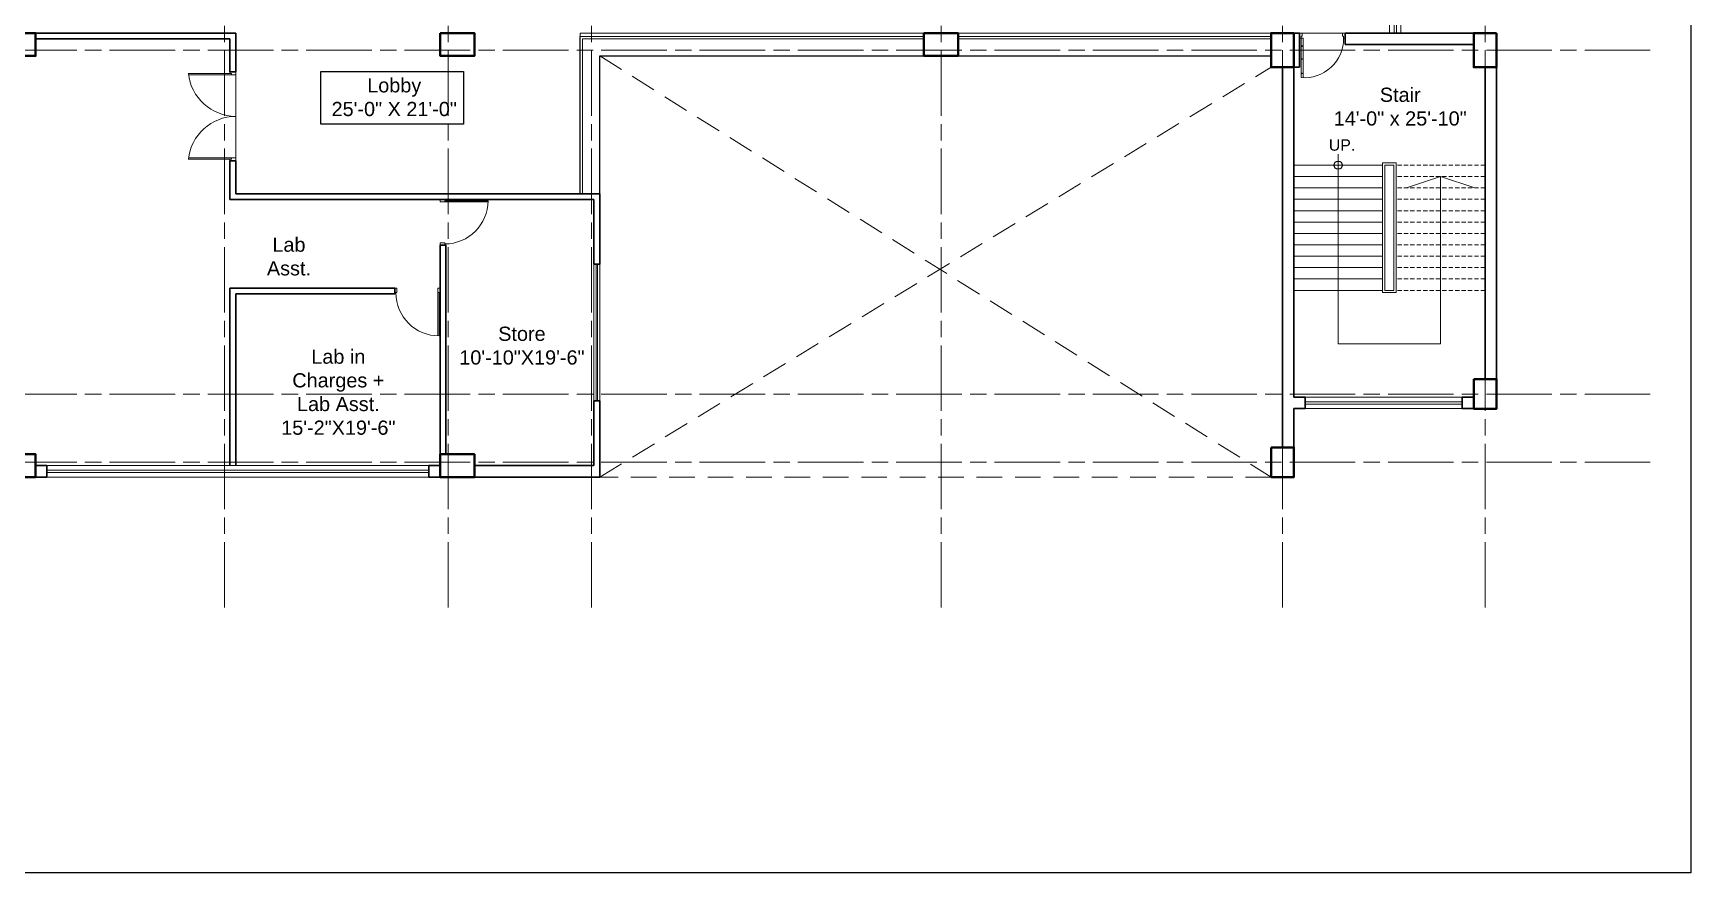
# Model space of a CAD drawing. Header units: inches. Extents: x -12 to 20935469, y -1604 to 24729220.
# Drawn here: x 20888706 to 20890162, y 24707850 to 24708587 of the extents above; entities that cross this region are included whole.
import ezdxf

# ---------------------------------------------------------------- set-up
doc = ezdxf.new("R2010")
doc.units = ezdxf.units.IN
doc.header["$LTSCALE"] = 0.03
doc.header["$MEASUREMENT"] = 0
doc.linetypes.add('ACAD_ISO08W100', pattern=[36, 24, -3, 6, -3])
doc.linetypes.add('DASHED2', pattern=[0.375, 0.25, -0.125])
for name, color, linetype, lineweight in [('column', 1, 'Continuous', 40), ('Door', 7, 'Continuous', 18), ('Dot', 253, 'Continuous', 0), ('Gas', 21, 'Continuous', 5), ('Grid Line', 252, 'Continuous', 18), ('Main Wall', 7, 'Continuous', 30), ('RAIL', 23, 'Continuous', 13), ('STAIR', 46, 'Continuous', 15), ('wind.', 150, 'Continuous', 20)]:
    doc.layers.add(name, color=color, linetype=linetype, lineweight=lineweight)
doc.layers.add('TEXT', color=7, linetype='Continuous')
doc.styles.add('2', font='swisscl.ttf')

# ---------------------------------------------------------------- blocks, each defined once
blk = doc.blocks.new('fff')
at = {"layer": 'Grid Line', "color": 252, "linetype": 'ACAD_ISO08W100', "lineweight": 9, "ltscale": 80, "true_color": 0x939598}
for p, q in [((20831844.3, 24723521.1), (20831844.3, 24724698.8)), ((20832040.8, 24723521.1), (20832040.8, 24724698.8)), ((20832166.8, 24723521.1), (20832166.8, 24724698.8)), ((20832473.8, 24723521.1), (20832473.8, 24724698.8)), ((20832773.8, 24723521.1), (20832773.8, 24724698.8)), ((20832951.8, 24723521.1), (20832951.8, 24724698.8)), ((20833096.9, 24724010.7), (20830726.1, 24724010.7)), ((20833096.9, 24723708.7), (20830726.1, 24723708.7)), ((20833096.9, 24723648.8), (20830726.1, 24723648.8))]:
    blk.add_line(p, q, dxfattribs=at)
blk = doc.blocks.new('Door_45')
at = {"layer": 'Door'}
for p, q in [((1.5, 5), (1.5, 44)), ((1.5, 40), (2.2, 40)), ((2.2, 40), (2.2, 39.5)), ((2.2, 39.5), (2.7, 39.5)), ((2.7, 39.5), (2.7, 40)), ((2.7, 40), (3.5, 40)), ((3.5, 44), (3.5, 5)), ((1.5, 25.8), (2.2, 25.8)), ((2.2, 25.8), (2.2, 25.3)), ((2.2, 25.3), (2.7, 25.3)), ((2.7, 25.8), (3.5, 25.8)), ((2.7, 25.3), (2.7, 25.8)), ((0, 0), (0, 5)), ((0, 5), (1.5, 5)), ((1.5, 12.6), (2.2, 12.6)), ((3.5, 5), (1.5, 5)), ((1.5, 5), (1.5, 3)), ((1.5, 3), (2.5, 3)), ((2.2, 12.6), (2.2, 13.1)), ((2.2, 13.1), (2.7, 13.1)), ((2.5, 3), (2.5, 0)), ((2.7, 13.1), (2.7, 12.6)), ((2.7, 12.6), (3.5, 12.6)), ((42.5, 3), (42.5, 0)), ((43.5, 3), (42.5, 3)), ((45, 5), (43.5, 5)), ((43.5, 5), (43.5, 3)), ((45, 0), (45, 5)), ((2.5, 0), (0, 0)), ((42.5, 0), (45, 0))]:
    blk.add_line(p, q, dxfattribs=at)
blk.add_arc((4.7, 5.3), 38.8, 359.6233, 94.6685, dxfattribs=at)
blk = doc.blocks.new('$D40')
at = {"layer": 'Door'}
for p, q in [((1, 4), (1, 42)), ((2, 0), (2, 42)), ((1, 5), (0, 5)), ((2, 0), (0, 0)), ((2, 4), (1, 4)), ((39, 4), (38, 4)), ((38, 4), (38, 0)), ((40, 0), (38, 0)), ((40, 5), (39, 5)), ((39, 5), (39, 4))]:
    blk.add_line(p, q, dxfattribs=at)
blk.add_arc((1, 4), 38, 0, 90, dxfattribs=at)

msp = doc.modelspace()

# ---------------------------------------------------------------- linework, layer by layer
for p, q in [((20889186.7, 24708446.5), (20889186.7, 24708584.5)), ((20889203.7, 24708446.3), (20889203.7, 24708567.5)), ((20889203.7, 24708567.5), (20889488.6, 24708567.5)), ((20889518.6, 24708567.5), (20889793.6, 24708567.5))]:
    msp.add_line(p, q)
msp.add_lwpolyline([(20888958.7, 24708553.7), (20889084.2, 24708553.7), (20889084.2, 24708507.5), (20888958.7, 24708507.5)], close=True)
msp.add_circle((20889852.5, 24708471.5), 3.61)
at = {"layer": 'column', "lineweight": 40, "ltscale": 20}
for points in [[(20888678.1, 24708587.5), (20888678.1, 24708567.5), (20888708.1, 24708567.5), (20888708.1, 24708587.5)], [(20889063.6, 24708587.5), (20889063.6, 24708567.5), (20889093.6, 24708567.5), (20889093.6, 24708587.5)], [(20889063.6, 24708587.5), (20889063.6, 24708567.5), (20889093.6, 24708567.5), (20889093.6, 24708587.5)], [(20889488.6, 24708587.5), (20889488.6, 24708567.5), (20889518.6, 24708567.5), (20889518.6, 24708587.5)], [(20889813.6, 24708587.5), (20889793.6, 24708587.5), (20889793.6, 24708557.5), (20889813.6, 24708557.5)], [(20889991.6, 24708587.5), (20889971.6, 24708587.5), (20889971.6, 24708557.5), (20889991.6, 24708557.5)], [(20889971.6, 24708283.5), (20889991.6, 24708283.5), (20889991.6, 24708257.5), (20889971.6, 24708257.5)], [(20888678.1, 24708217.5), (20888678.1, 24708197.5), (20888708.1, 24708197.5), (20888708.1, 24708217.5)], [(20889063.6, 24708217.5), (20889063.6, 24708197.5), (20889093.6, 24708197.5), (20889093.6, 24708217.5)], [(20889793.6, 24708223.5), (20889813.6, 24708223.5), (20889813.6, 24708197.5), (20889793.6, 24708197.5)]]:
    msp.add_lwpolyline(points, close=True, dxfattribs=at)
at = {"layer": 'Defpoints'}
msp.add_lwpolyline([(20887723.5, 24709308.2), (20890162.3, 24709308.2), (20890162.3, 24707849.7), (20887723.5, 24707849.7)], close=True, dxfattribs=at)
at = {"layer": 'Door'}
for p, q in [((20888880.2, 24708552.1), (20888842.3, 24708552.1)), ((20888878.9, 24708552.1), (20888878.9, 24708553.4)), ((20888880.2, 24708550.8), (20888880.2, 24708552.1)), ((20888883.9, 24708550.8), (20888883.9, 24708553.4)), ((20888883.9, 24708550.8), (20888842.4, 24708550.8)), ((20888880.2, 24708476.7), (20888842.3, 24708476.7)), ((20888883.9, 24708478), (20888842.4, 24708478)), ((20888878.9, 24708476.7), (20888878.9, 24708475.4)), ((20888880.2, 24708478), (20888880.2, 24708476.7)), ((20888883.9, 24708478), (20888883.9, 24708475.4))]:
    msp.add_line(p, q, dxfattribs=at)
for centre, start, end in [((20888884.4, 24708556.7), 186.2217, 269.4094), ((20888884.4, 24708472.1), 90.5906, 173.7783)]:
    msp.add_arc(centre, 42.3, start, end, dxfattribs=at)
at = {"layer": 'Dot', "color": 0, "linetype": 'DASHED2', "lineweight": 20, "ltscale": 3000}
for p, q in [((20889203.7, 24708567.5), (20889793.6, 24708197.5)), ((20889203.7, 24708197.5), (20889793.6, 24708557.5)), ((20889793.6, 24708197.5), (20889203.7, 24708197.5))]:
    msp.add_line(p, q, dxfattribs=at)
at = {"layer": 'Gas', "color": 0, "lineweight": 5}
for points in [[(20889891.5, 24708473.5), (20889903.5, 24708473.5), (20889903.5, 24708359.5), (20889891.5, 24708359.5)], [(20889893.5, 24708471.5), (20889901.5, 24708471.5), (20889901.5, 24708361.5), (20889893.5, 24708361.5)]]:
    msp.add_lwpolyline(points, close=True, dxfattribs=at)
at = {"layer": 'Main Wall', "lineweight": 30}
for p, q in [((20888708.1, 24708587.5), (20888883.9, 24708587.5)), ((20888708.1, 24708582.5), (20888878.9, 24708582.5)), ((20888878.9, 24708582.5), (20888878.9, 24708553.4)), ((20888883.9, 24708587.5), (20888883.9, 24708553.4)), ((20889803.6, 24708587.5), (20889813.6, 24708587.5)), ((20889818.6, 24708587.5), (20889813.6, 24708587.5)), ((20889818.6, 24708557.5), (20889818.6, 24708587.5)), ((20889858.6, 24708587.5), (20889971.6, 24708587.5)), ((20889858.6, 24708587.5), (20889858.6, 24708577.5)), ((20889858.6, 24708577.5), (20889971.6, 24708577.5)), ((20888883.9, 24708553.4), (20888878.9, 24708553.4)), ((20889803.6, 24708223.5), (20889803.6, 24708557.5)), ((20889813.6, 24708267.6), (20889813.6, 24708557.5)), ((20889813.6, 24708557.5), (20889818.6, 24708557.5)), ((20889981.6, 24708557.5), (20889981.6, 24708283.5)), ((20889991.6, 24708557.5), (20889991.6, 24708283.5)), ((20888878.9, 24708475.4), (20888878.9, 24708441.3)), ((20888883.9, 24708475.4), (20888878.9, 24708475.4)), ((20888883.9, 24708475.4), (20888883.9, 24708446.3)), ((20888878.9, 24708441.3), (20889198.7, 24708441.3)), ((20888883.9, 24708446.3), (20889203.7, 24708446.3)), ((20889198.7, 24708441.3), (20889198.7, 24708384.4)), ((20889203.7, 24708446.3), (20889203.7, 24708384.4)), ((20889063.6, 24708401.3), (20889068.6, 24708401.3)), ((20889063.6, 24708401.3), (20889063.6, 24708217.5)), ((20889068.6, 24708401.3), (20889068.6, 24708217.5)), ((20889198.7, 24708384.4), (20889203.7, 24708384.4)), ((20888878.9, 24708363.5), (20888878.9, 24708207.5)), ((20888878.9, 24708363.5), (20889023.6, 24708363.5)), ((20889023.6, 24708363.5), (20889023.6, 24708358.5)), ((20888883.9, 24708358.5), (20888883.9, 24708207.5)), ((20888883.9, 24708358.5), (20889023.6, 24708358.5)), ((20889198.7, 24708264.4), (20889198.7, 24708207.5)), ((20889198.7, 24708264.4), (20889203.7, 24708264.4)), ((20889203.7, 24708264.4), (20889203.7, 24708197.5)), ((20889823.6, 24708267.6), (20889823.6, 24708257.6)), ((20889813.6, 24708223.5), (20889813.6, 24708257.6)), ((20889093.6, 24708207.5), (20889198.7, 24708207.5)), ((20889093.6, 24708197.5), (20889203.7, 24708197.5))]:
    msp.add_line(p, q, dxfattribs=at)
for points in [[(20889813.6, 24708267.6), (20889823.6, 24708267.6)], [(20889971.5, 24708257.6), (20889961.5, 24708257.6), (20889961.5, 24708267.6), (20889971.5, 24708267.6)], [(20889823.6, 24708257.6), (20889813.6, 24708257.6)], [(20888708.1, 24708197.5), (20888718.1, 24708197.5), (20888718.1, 24708207.5), (20888708.1, 24708207.5)], [(20889063.6, 24708197.5), (20889053.6, 24708197.5), (20889053.6, 24708207.5), (20889063.6, 24708207.5)]]:
    msp.add_lwpolyline(points, dxfattribs=at)
at = {"layer": 'RAIL', "lineweight": 9}
for p, q in [((20889852.5, 24708481.2), (20889852.5, 24708314.5)), ((20889813.5, 24708451.5), (20889891.5, 24708451.5)), ((20889912.5, 24708451.5), (20889942.5, 24708461.5)), ((20889942.5, 24708314.5), (20889942.5, 24708461.5)), ((20889942.5, 24708461.5), (20889972.5, 24708451.5)), ((20889852.5, 24708314.5), (20889942.5, 24708314.5))]:
    msp.add_line(p, q, dxfattribs=at)
at = {"layer": 'STAIR', "color": 32, "lineweight": 5}
for p, q in [((20889891.5, 24708471.5), (20889813.5, 24708471.5)), ((20889891.5, 24708461.5), (20889813.5, 24708461.5)), ((20889873.5, 24708451.5), (20889813.5, 24708451.5)), ((20889891.5, 24708441.5), (20889813.5, 24708441.5)), ((20889891.5, 24708431.5), (20889813.5, 24708431.5)), ((20889891.5, 24708421.5), (20889813.5, 24708421.5)), ((20889891.5, 24708411.5), (20889813.5, 24708411.5)), ((20889891.5, 24708401.5), (20889813.5, 24708401.5)), ((20889891.5, 24708391.5), (20889813.5, 24708391.5)), ((20889891.5, 24708381.5), (20889813.5, 24708381.5)), ((20889891.5, 24708371.5), (20889813.5, 24708371.5)), ((20889891.5, 24708361.5), (20889813.5, 24708361.5))]:
    msp.add_line(p, q, dxfattribs=at)
at = {"layer": 'STAIR', "color": 32, "linetype": 'DASHED2', "lineweight": 5, "ltscale": 500}
for p, q in [((20889981.5, 24708471.5), (20889903.5, 24708471.5)), ((20889981.5, 24708461.5), (20889903.5, 24708461.5)), ((20889981.5, 24708451.5), (20889903.5, 24708451.5)), ((20889981.5, 24708441.5), (20889903.5, 24708441.5)), ((20889981.5, 24708431.5), (20889903.5, 24708431.5)), ((20889981.5, 24708421.5), (20889903.5, 24708421.5)), ((20889981.5, 24708411.5), (20889903.5, 24708411.5)), ((20889981.5, 24708401.5), (20889903.5, 24708401.5)), ((20889981.5, 24708391.5), (20889903.5, 24708391.5)), ((20889981.5, 24708381.5), (20889903.5, 24708381.5)), ((20889981.5, 24708371.5), (20889903.5, 24708371.5)), ((20889981.5, 24708361.5), (20889903.5, 24708361.5))]:
    msp.add_line(p, q, dxfattribs=at)
at = {"layer": 'wind.', "lineweight": 5}
for p, q in [((20889897.6, 24708587.5), (20889897.6, 24708707.6)), ((20889901.6, 24708587.5), (20889901.6, 24708707.6)), ((20889903.6, 24708587.5), (20889903.6, 24708707.6)), ((20889907.6, 24708587.5), (20889907.6, 24708707.6)), ((20889186.7, 24708584.5), (20889488.6, 24708584.5)), ((20889188.7, 24708582.5), (20889488.6, 24708582.5)), ((20889188.7, 24708446.3), (20889188.7, 24708582.5)), ((20889518.6, 24708584.5), (20889793.6, 24708584.5)), ((20889518.6, 24708582.5), (20889793.6, 24708582.5)), ((20889198.7, 24708384.4), (20889198.7, 24708264.4)), ((20889200.7, 24708384.4), (20889200.7, 24708264.4)), ((20889201.7, 24708384.4), (20889201.7, 24708264.4)), ((20889203.7, 24708384.4), (20889203.7, 24708264.4)), ((20889961.5, 24708267.6), (20889823.6, 24708267.6)), ((20889961.5, 24708263.6), (20889823.6, 24708263.6)), ((20889961.5, 24708261.6), (20889823.6, 24708261.6)), ((20889961.5, 24708257.6), (20889823.6, 24708257.6)), ((20889053.6, 24708207.5), (20888718.1, 24708207.5)), ((20889053.6, 24708203.5), (20888718.1, 24708203.5)), ((20889053.6, 24708201.5), (20888718.1, 24708201.5)), ((20889053.6, 24708197.5), (20888718.1, 24708197.5))]:
    msp.add_line(p, q, dxfattribs=at)
msp.add_lwpolyline([(20888062.1, 24708587.5), (20888062.1, 24708707.8), (20888883.9, 24708707.5), (20888883.9, 24709022.4), (20889063.6, 24709022.5), (20889063.6, 24708707.5), (20889897.5, 24708707.5), (20889897.5, 24708587.5), (20889186.7, 24708587.5), (20889186.7, 24708446.3), (20888883.9, 24708446.3), (20888883.9, 24708587.5)], close=True, dxfattribs=at)

# ---------------------------------------------------------------- block references
msp.add_blockref('fff', (57029.8, -15438.3))
at = {"layer": 'Door', "color": 250, "ltscale": 20, "xscale": -0.8888888888759539, "yscale": 0.8888888888759539, "zscale": 0.8888888888759539, "rotation": 180}
msp.add_blockref('Door_45', (20889818.6, 24708587.5), dxfattribs=at)
at = {"layer": 'Door'}
for p, rotation in [((20889063.6, 24708441.3), 270), ((20889063.6, 24708363.5), 180)]:
    msp.add_blockref('$D40', p, dxfattribs=dict(at, rotation=rotation))

# ---------------------------------------------------------------- texts
at = {"layer": 'TEXT', "color": 30, "lineweight": 5, "ltscale": 20, "attachment_point": 2, "style": '2'}
for s, width, gutter_width, insert, char_height in [('\\pxsm1,qc;{\\fArial|b0|i0|c0|p34;\\C0;Lobby\\P25\'-0" X 21\'-0" }', 146.388, 0.75, (20889023.2, 24708547.9), 12.476), ('\\pxsm1;{\\fArial|b0|i0|c0|p34;\\C0;Stair\\P14\'-0" x 25\'-10"  }', 114.807, 0.282, (20889907, 24708539.6), 12.476), ('{\\fArial|b0|i0|c0|p34;\\C0;UP.}', 104.76, 0.5, (20889855.9, 24708494.2), 10), ('{\\fArial|b0|i0|c0|p34;\\C0;Lab Asst. }', 49.47, 0.5, (20888930.7, 24708407.9), 12.476), ('{\\fArial|b0|i0|c0|p34;\\C0;Store\\P10\'-10"X19\'-6"}', 104.76, 0.5, (20889135.4, 24708329.6), 12.476), ('{\\fArial|b0|i0|c0|p34;\\C0;Lab in Charges + Lab Asst. \\P15\'-2"X19\'-6"}', 104.76, 0.5, (20888974.1, 24708309.5), 12.476)]:
    msp.add_mtext_dynamic_manual_height_columns(s, width=width, gutter_width=gutter_width, heights=[0], dxfattribs=dict(at, insert=insert, char_height=char_height))

doc.saveas('drawing.dxf')
